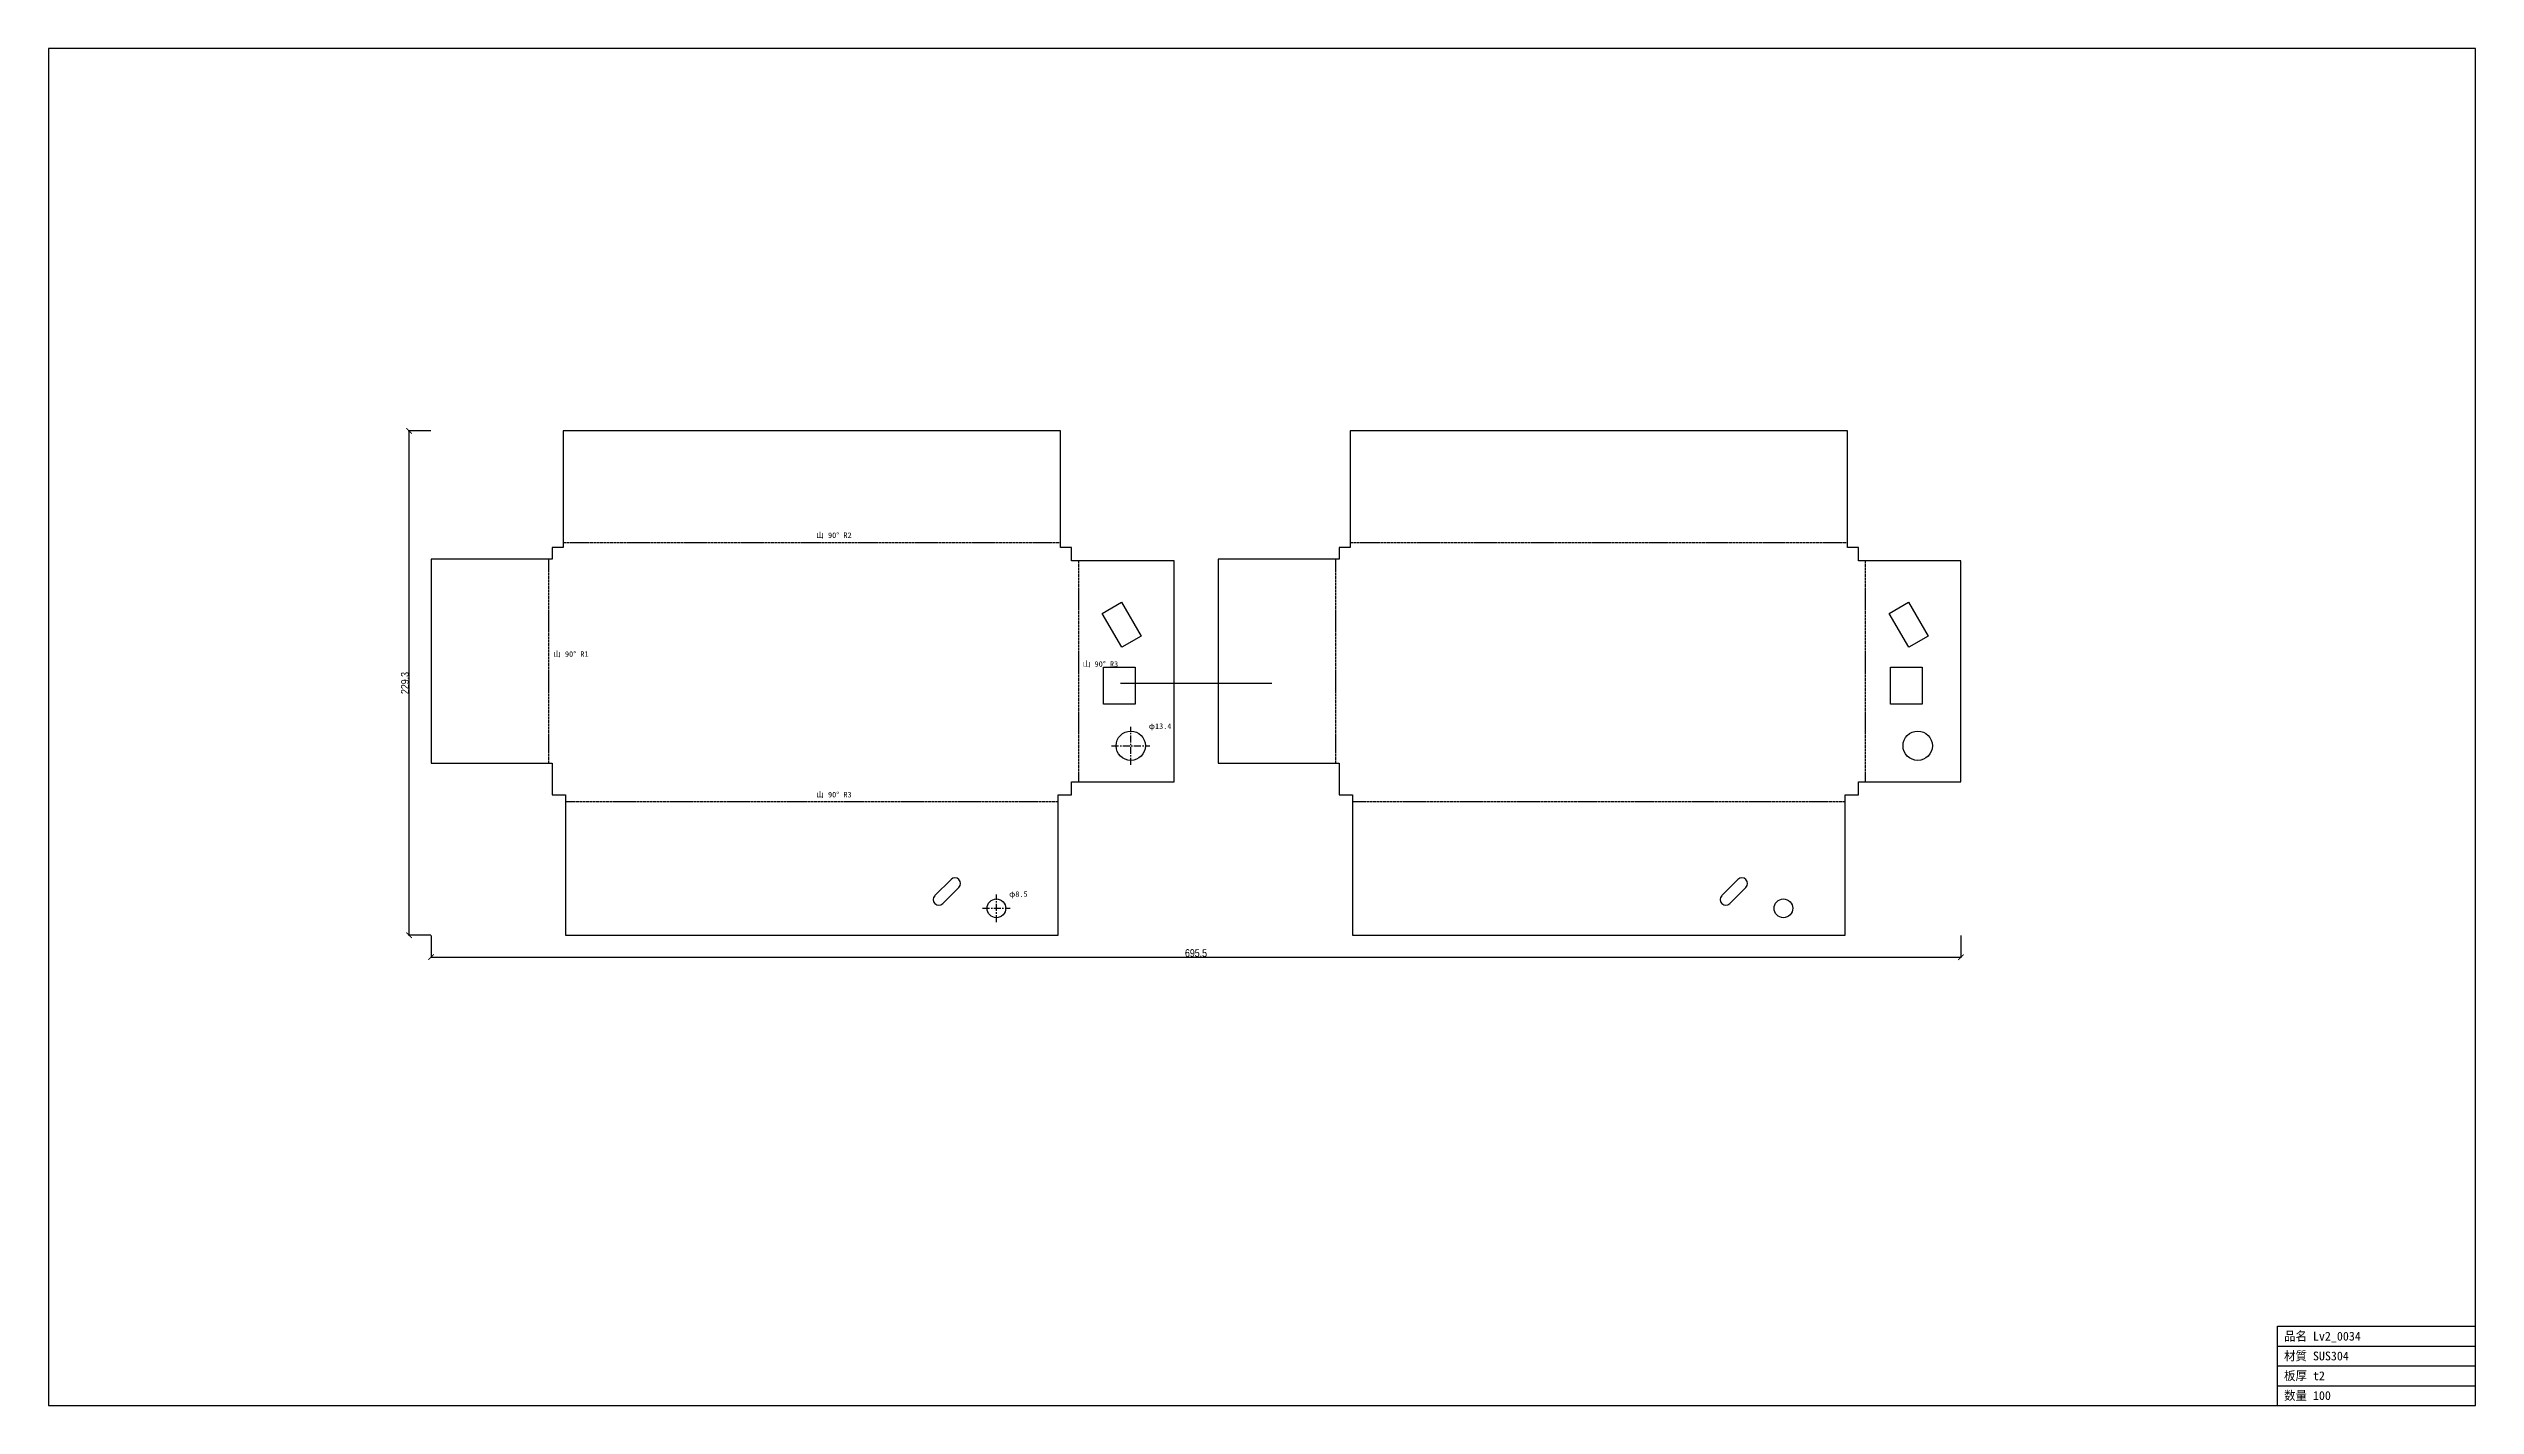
# Model space of a CAD drawing. Header units: millimetres. Extents: x -229 to 874, y -278 to 339.
import ezdxf

# ---------------------------------------------------------------- set-up
doc = ezdxf.new("R2010")
doc.units = ezdxf.units.MM
doc.linetypes.add('CENTER', pattern=[5.08, 3.175, -0.635, 0.635, -0.635])
doc.linetypes.add('DASHED', pattern=[1.524, 1.27, -0.254])
for name, color, linetype in [('ケガキ', 7, 'Continuous'), ('中心線', 7, 'Continuous'), ('図枠', 7, 'Continuous'), ('外形', 7, 'Continuous'), ('寸法', 7, 'Continuous'), ('文字', 7, 'Continuous'), ('曲げ線', 7, 'Continuous')]:
    doc.layers.add(name, color=color, linetype=linetype)
doc.styles.add('OpenSansCondensed-Light', font='OpenSansCondensed-Light.ttf')
doc.dimstyles.new('EZDXF', dxfattribs={"dimtxt": 0.25, "dimasz": 0.175, "dimexe": 0.375, "dimexo": 0.125, "dimgap": 0.1, "dimtad": 1, "dimlfac": 100, "dimzin": 12, "dimdsep": 46, "dimtxsty": 'OpenSansCondensed-Light', "dimblk": 'ARCHTICK', "dimcen": 2.5, "dimazin": 3, "dimtfac": 0.5, "dimtmove": 2, "dimatfit": 3})

# ---------------------------------------------------------------- blocks, each defined once
blk = doc.blocks.new('_ARCHTICK')
at = {"color": 0, "linetype": 'BYBLOCK', "const_width": 0.15}
blk.add_lwpolyline([(-0.5, -0.5), (0.5, 0.5)], dxfattribs=at)

msp = doc.modelspace()

# ---------------------------------------------------------------- linework, layer by layer
at = {"layer": 'ケガキ'}
msp.add_line((258.26, 50.86), (327.05, 50.86), dxfattribs=at)
at = {"layer": '中心線', "color": 1, "linetype": 'CENTER'}
for p, q in [((254.31, 22.33), (271.67, 22.33)), ((262.99, 13.65), (262.99, 31.01)), ((195.68, -51.59), (208.18, -51.59)), ((201.93, -57.84), (201.93, -45.34))]:
    msp.add_line(p, q, dxfattribs=at)
at = {"layer": '図枠'}
for p, q in [((874.25, 339.38), (-228.94, 339.38)), ((-228.94, 339.38), (-228.94, -277.65)), ((874.25, -277.65), (874.25, 339.38)), ((784.25, -277.65), (784.25, -241.65)), ((784.25, -241.65), (874.25, -241.65)), ((784.25, -250.65), (874.25, -250.65)), ((784.25, -259.65), (874.25, -259.65)), ((784.25, -268.65), (874.25, -268.65)), ((-228.94, -277.65), (874.25, -277.65))]:
    msp.add_line(p, q, dxfattribs=at)
at = {"layer": '外形'}
for p, q in [((231.03, 165.52), (5, 165.52)), ((5, 165.52), (5, 112.47)), ((231.03, 112.47), (231.03, 165.52)), ((588.76, 165.52), (362.73, 165.52)), ((362.73, 165.52), (362.73, 112.47)), ((588.76, 112.47), (588.76, 165.52)), ((5, 112.47), (0, 112.47)), ((0, 112.47), (0, 107.13)), ((236.03, 112.47), (231.03, 112.47)), ((236.03, 106.47), (236.03, 112.47)), ((362.73, 112.47), (357.73, 112.47)), ((357.73, 112.47), (357.73, 107.13)), ((593.76, 112.47), (588.76, 112.47)), ((593.76, 106.47), (593.76, 112.47)), ((0, 107.13), (-55.07, 107.13)), ((-55.07, 107.13), (-55.07, 14.42)), ((282.66, 106.47), (236.03, 106.47)), ((282.66, 6), (282.66, 106.47)), ((357.73, 107.13), (302.66, 107.13)), ((302.66, 107.13), (302.66, 14.42)), ((640.38, 106.47), (593.76, 106.47)), ((640.38, 6), (640.38, 106.47)), ((250.01, 82.55), (258.79, 87.62)), ((258.91, 67.14), (250.01, 82.55)), ((258.79, 87.62), (267.69, 72.21)), ((607.74, 82.55), (616.52, 87.62)), ((616.64, 67.14), (607.74, 82.55)), ((616.52, 87.62), (625.42, 72.21)), ((267.69, 72.21), (258.91, 67.14)), ((625.42, 72.21), (616.64, 67.14)), ((250.63, 58.07), (264.97, 58.07)), ((250.63, 41.22), (250.63, 58.07)), ((264.97, 58.07), (264.97, 41.22)), ((608.36, 58.07), (622.7, 58.07)), ((608.36, 41.22), (608.36, 58.07)), ((622.7, 58.07), (622.7, 41.22)), ((264.97, 41.22), (250.63, 41.22)), ((622.7, 41.22), (608.36, 41.22)), ((-55.07, 14.42), (0, 14.42)), ((0, 14.42), (0, 0)), ((302.66, 14.42), (357.73, 14.42)), ((357.73, 14.42), (357.73, 0)), ((0, 0), (6, 0)), ((6, 0), (6, -63.79)), ((230.03, -63.79), (230.03, 0)), ((230.03, 0), (236.03, 0)), ((236.03, 0), (236.03, 6)), ((236.03, 6), (282.66, 6)), ((357.73, 0), (363.73, 0)), ((363.73, 0), (363.73, -63.79)), ((587.76, -63.79), (587.76, 0)), ((587.76, 0), (593.76, 0)), ((593.76, 0), (593.76, 6)), ((593.76, 6), (640.38, 6)), ((173.96, -45.83), (181.29, -38.5)), ((184.9, -42.11), (177.57, -49.44)), ((531.69, -45.83), (539.02, -38.5)), ((542.63, -42.11), (535.29, -49.44)), ((6, -63.79), (230.03, -63.79)), ((363.73, -63.79), (587.76, -63.79))]:
    msp.add_line(p, q, dxfattribs=at)
for centre, radius in [((262.99, 22.33), 6.68), ((620.72, 22.33), 6.68), ((201.93, -51.59), 4.25), ((559.66, -51.59), 4.25)]:
    msp.add_circle(centre, radius, dxfattribs=at)
for centre, start, end in [((183.1, -40.3), -45, 135), ((540.82, -40.3), -45, 135), ((175.76, -47.64), 135, -45), ((533.49, -47.64), 135, -45)]:
    msp.add_arc(centre, 2.55, start, end, dxfattribs=at)
at = {"layer": '曲げ線', "color": 1, "linetype": 'DASHED'}
for p, q in [((5, 114.82), (231.03, 114.82)), ((362.73, 114.82), (588.76, 114.82)), ((-1.57, 14.42), (-1.57, 107.13)), ((239.17, 106.47), (239.17, 6)), ((356.16, 14.42), (356.16, 107.13)), ((596.9, 106.47), (596.9, 6)), ((230.03, -3.14), (6, -3.14)), ((587.76, -3.14), (363.73, -3.14))]:
    msp.add_line(p, q, dxfattribs=at)

# ---------------------------------------------------------------- texts
at = {"layer": '文字'}
for s, height, p in [('山 90° R2', 2.5, (120.01, 116.82)), ('山 90° R1', 2.5, (0.43, 62.78)), ('山 90° R3', 2.5, (241.17, 58.23)), ('φ13.4', 2.5, (271.17, 30.01)), ('山 90° R3', 2.5, (120.01, -1.14)), ('φ8.5', 2.5, (207.68, -46.34)), ('材質 SUS304', 4, (787.25, -257.15)), ('品名 Lv2_0034', 4, (787.25, -248.15)), ('板厚 t2', 4, (787.25, -266.15)), ('数量 100', 4, (787.25, -275.15))]:
    msp.add_text(s, height=height, dxfattribs=at).set_placement(p)

# ---------------------------------------------------------------- dimensions: what is measured, and where the dimension line sits
at = {"layer": '寸法'}
msp.add_linear_dim(base=(-65.07, -63.79), p1=(-55.07, -63.79), p2=(-55.07, 165.52), angle=90, dimstyle='EZDXF', override={"dimtxt": 3.5, "dimasz": 2.5, "dimdec": 1, "dimlfac": 1}, dxfattribs=at).render()
msp.add_linear_dim(base=(-55.0729, -73.7883), p1=(-55.0729, -63.7883), p2=(640.3831, -63.7883), dimstyle='EZDXF', override={"dimtxt": 3.5, "dimasz": 2.5, "dimdec": 1, "dimlfac": 1}, dxfattribs=at).render()

doc.saveas('drawing.dxf')
